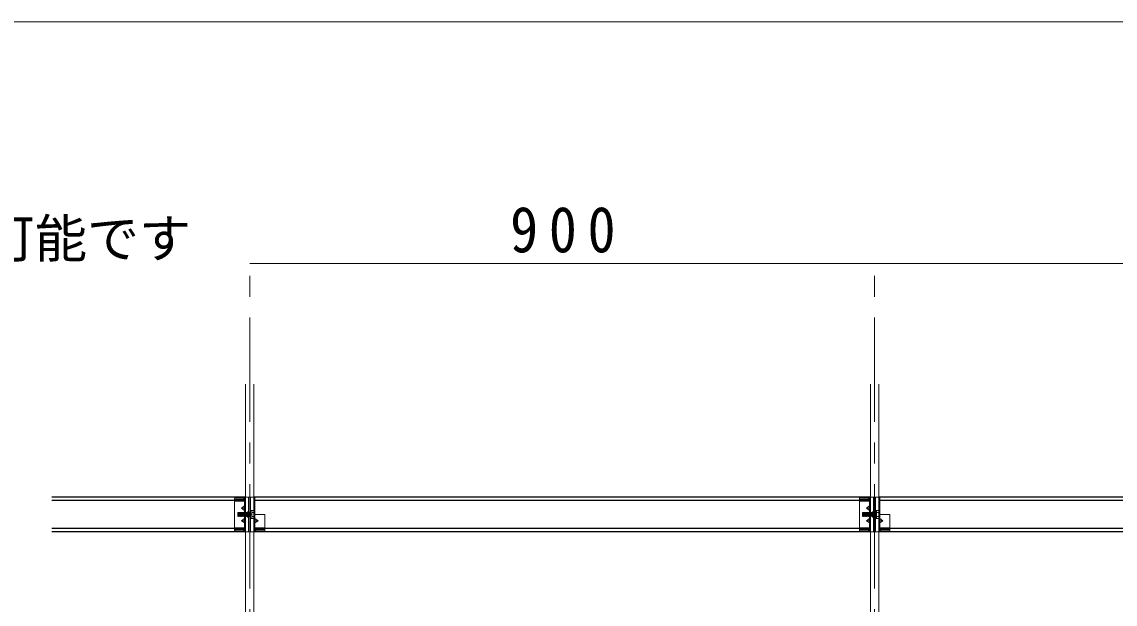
# Model space of a CAD drawing. Units: millimetres on the paper, enlarged 20 times, with parts at other scales. Extents: x -7779 to 7778, y -5419 to 5375.
# Drawn here: x 1663 to 2713, y 1714 to 2273 of the extents above; entities that cross this region are included whole.
import ezdxf
from ezdxf.enums import TextEntityAlignment as Align

# ---------------------------------------------------------------- set-up
doc = ezdxf.new("R2010")
doc.units = ezdxf.units.MM
doc.header["$LTSCALE"] = 20
doc.linetypes.add('CHAIN1', pattern=[8, 5, -1, 1, -1])
doc.linetypes.add('DASHED1', pattern=[1.8, 1.2, -0.6])
for name, color, linetype, lineweight in [('4-0_中心線', 4, 'CHAIN1', 9), ('4-2_野縁受け', 3, 'Continuous', 18), ('4-3_野縁', 2, 'Continuous', 25), ('4-5_寸法', 7, 'Continuous', 9), ('4-6_文字', 7, 'Continuous', 18), ('4-A_クリップ', 7, 'Continuous', 18), ('4-B_ビス', 4, 'Continuous', 9), ('F-6_文字', 7, 'Continuous', 18)]:
    doc.layers.add(name, color=color, linetype=linetype, lineweight=lineweight)
doc.styles.add('ＭＳ ゴシック', font='')
doc.styles.get('ＭＳ ゴシック').set_extended_font_data('MS Gothic')

msp = doc.modelspace()

# ---------------------------------------------------------------- linework, layer by layer
at = {"layer": '4-0_中心線'}
for p, q in [((1881.85, 288.95), (1881.85, 2040.88)), ((2481.85, 288.95), (2481.85, 2040.88))]:
    msp.add_line(p, q, dxfattribs=at)
at = {"layer": '4-2_野縁受け'}
for p, q in [((1877.85, 288.95), (1877.85, 1925.14)), ((1885.85, 288.95), (1885.85, 1925.14)), ((2477.85, 288.95), (2477.85, 1925.14)), ((2485.85, 288.95), (2485.85, 1925.14))]:
    msp.add_line(p, q, dxfattribs=at)
at = {"layer": '4-3_野縁'}
for p, q in [((1877.85, 1816.64), (1691.85, 1816.64)), ((2477.85, 1816.64), (1885.85, 1816.64)), ((3077.85, 1816.64), (2485.85, 1816.64)), ((1877.85, 1813.31), (1691.85, 1813.31)), ((2477.85, 1813.31), (1885.85, 1813.31)), ((3077.85, 1813.31), (2485.85, 1813.31)), ((1877.85, 1786.64), (1691.85, 1786.64)), ((2477.85, 1786.64), (1885.85, 1786.64)), ((3077.85, 1786.64), (2485.85, 1786.64)), ((1877.85, 1783.31), (1691.85, 1783.31)), ((2477.85, 1783.31), (1885.85, 1783.31)), ((3077.85, 1783.31), (2485.85, 1783.31))]:
    msp.add_line(p, q, dxfattribs=at)
at = {"layer": '4-5_寸法', "color": 4}
msp.add_lwpolyline([(1881.85, 2040.88), (2481.85, 2040.88), (3081.85, 2040.88)], dxfattribs=at)
at = {"layer": '4-A_クリップ'}
for p, q in [((1876.92, 1816.64), (1881.85, 1816.64)), ((1876.92, 1816.64), (1876.92, 1799.97)), ((1880.79, 1816.64), (1880.79, 1799.97)), ((1886.79, 1816.64), (1881.85, 1816.64)), ((1881.85, 1816.64), (1881.85, 1799.97)), ((1881.85, 1816.64), (1881.85, 1799.97)), ((1882.65, 1783.31), (1882.65, 1816.64)), ((1886.79, 1816.64), (1886.79, 1799.97)), ((2476.92, 1816.64), (2481.85, 1816.64)), ((2476.92, 1816.64), (2476.92, 1799.97)), ((2480.79, 1816.64), (2480.79, 1799.97)), ((2486.79, 1816.64), (2481.85, 1816.64)), ((2481.85, 1816.64), (2481.85, 1799.97)), ((2481.85, 1816.64), (2481.85, 1799.97)), ((2482.65, 1783.31), (2482.65, 1816.64)), ((2486.79, 1816.64), (2486.79, 1799.97)), ((1867.32, 1815.43), (1867.32, 1799.97)), ((1876.25, 1813.74), (1867.32, 1813.74)), ((1867.32, 1812.64), (1876.25, 1812.64)), ((1875.72, 1815.96), (1867.85, 1815.96)), ((1875.72, 1814.77), (1867.85, 1814.77)), ((1873.93, 1805.97), (1876.92, 1808.14)), ((1873.93, 1805.97), (1876.92, 1803.81)), ((1873.93, 1805.97), (1876.92, 1805.97)), ((1876.25, 1815.38), (1876.25, 1812.64)), ((1876.25, 1812.64), (1876.92, 1812.64)), ((2467.32, 1815.43), (2467.32, 1799.97)), ((2476.25, 1813.74), (2467.32, 1813.74)), ((2467.32, 1812.64), (2476.25, 1812.64)), ((2475.72, 1815.96), (2467.85, 1815.96)), ((2475.72, 1814.77), (2467.85, 1814.77)), ((2473.93, 1805.97), (2476.92, 1808.14)), ((2473.93, 1805.97), (2476.92, 1803.81)), ((2473.93, 1805.97), (2476.92, 1805.97)), ((2476.25, 1815.38), (2476.25, 1812.64)), ((2476.25, 1812.64), (2476.92, 1812.64)), ((1867.32, 1784.52), (1867.32, 1799.97)), ((1873.93, 1793.97), (1876.92, 1796.14)), ((1876.92, 1783.31), (1876.92, 1799.97)), ((1879.72, 1802.47), (1879.72, 1797.47)), ((1879.72, 1802.47), (1880.79, 1802.47)), ((1879.72, 1797.47), (1880.79, 1797.47)), ((1880.79, 1783.31), (1880.79, 1799.97)), ((1881.85, 1783.31), (1881.85, 1799.97)), ((1881.85, 1783.31), (1881.85, 1799.97)), ((1886.79, 1783.31), (1886.79, 1799.97)), ((1886.79, 1799.97), (1896.39, 1799.97)), ((1889.77, 1793.97), (1886.79, 1796.14)), ((1896.39, 1784.52), (1896.39, 1799.97)), ((2467.32, 1784.52), (2467.32, 1799.97)), ((2473.93, 1793.97), (2476.92, 1796.14)), ((2476.92, 1783.31), (2476.92, 1799.97)), ((2479.72, 1802.47), (2479.72, 1797.47)), ((2479.72, 1802.47), (2480.79, 1802.47)), ((2479.72, 1797.47), (2480.79, 1797.47)), ((2480.79, 1783.31), (2480.79, 1799.97)), ((2481.85, 1783.31), (2481.85, 1799.97)), ((2481.85, 1783.31), (2481.85, 1799.97)), ((2486.79, 1783.31), (2486.79, 1799.97)), ((2486.79, 1799.97), (2496.39, 1799.97)), ((2489.77, 1793.97), (2486.79, 1796.14)), ((2496.39, 1784.52), (2496.39, 1799.97)), ((1867.32, 1787.31), (1876.25, 1787.31)), ((1876.25, 1786.21), (1867.32, 1786.21)), ((1875.72, 1785.18), (1867.85, 1785.18)), ((1873.93, 1793.97), (1876.92, 1791.81)), ((1873.93, 1793.97), (1876.92, 1793.97)), ((1876.25, 1784.57), (1876.25, 1787.31)), ((1876.25, 1784.57), (1876.25, 1787.31)), ((1876.25, 1787.31), (1876.92, 1787.31)), ((1889.77, 1793.97), (1886.79, 1793.97)), ((1889.77, 1793.97), (1886.79, 1791.81)), ((1887.45, 1787.31), (1886.79, 1787.31)), ((1887.45, 1784.57), (1887.45, 1787.31)), ((1896.39, 1787.31), (1887.45, 1787.31)), ((1887.45, 1786.21), (1896.39, 1786.21)), ((1887.99, 1785.18), (1895.85, 1785.18)), ((2467.32, 1787.31), (2476.25, 1787.31)), ((2476.25, 1786.21), (2467.32, 1786.21)), ((2475.72, 1785.18), (2467.85, 1785.18)), ((2473.93, 1793.97), (2476.92, 1791.81)), ((2473.93, 1793.97), (2476.92, 1793.97)), ((2476.25, 1784.57), (2476.25, 1787.31)), ((2476.25, 1784.57), (2476.25, 1787.31)), ((2476.25, 1787.31), (2476.92, 1787.31)), ((2489.77, 1793.97), (2486.79, 1793.97)), ((2489.77, 1793.97), (2486.79, 1791.81)), ((2487.45, 1787.31), (2486.79, 1787.31)), ((2487.45, 1784.57), (2487.45, 1787.31)), ((2496.39, 1787.31), (2487.45, 1787.31)), ((2487.45, 1786.21), (2496.39, 1786.21)), ((2487.99, 1785.18), (2495.85, 1785.18)), ((1875.72, 1783.98), (1867.85, 1783.98)), ((1876.92, 1783.31), (1881.85, 1783.31)), ((1886.79, 1783.31), (1881.85, 1783.31)), ((1887.99, 1783.98), (1895.85, 1783.98)), ((2475.72, 1783.98), (2467.85, 1783.98)), ((2476.92, 1783.31), (2481.85, 1783.31)), ((2486.79, 1783.31), (2481.85, 1783.31)), ((2487.99, 1783.98), (2495.85, 1783.98))]:
    msp.add_line(p, q, dxfattribs=at)
at = {"layer": '4-A_クリップ', "linetype": 'DASHED1'}
for p, q in [((1879.72, 1801.74), (1881.85, 1801.74)), ((1879.72, 1798.21), (1881.85, 1798.21)), ((1882.65, 1802.31), (1881.85, 1802.31)), ((1882.65, 1797.64), (1881.85, 1797.64)), ((2479.72, 1801.74), (2481.85, 1801.74)), ((2479.72, 1798.21), (2481.85, 1798.21)), ((2482.65, 1802.31), (2481.85, 1802.31)), ((2482.65, 1797.64), (2481.85, 1797.64))]:
    msp.add_line(p, q, dxfattribs=at)
at = {"layer": '4-A_クリップ'}
for centre, start, end in [((1867.85, 1815.43), 90, 180), ((1867.85, 1814.24), 90, 180), ((1875.72, 1815.43), 0, 90), ((1875.72, 1814.24), 0, 90), ((2467.85, 1815.43), 90, 180), ((2467.85, 1814.24), 90, 180), ((2475.72, 1815.43), 0, 90), ((2475.72, 1814.24), 0, 90), ((1867.85, 1785.71), 180, 270), ((1875.72, 1785.71), 270, 0), ((1887.99, 1785.71), 180, 270), ((1895.85, 1785.71), 270, 0), ((2467.85, 1785.71), 180, 270), ((2475.72, 1785.71), 270, 0), ((2487.99, 1785.71), 180, 270), ((2495.85, 1785.71), 270, 0), ((1867.85, 1784.52), 180, 270), ((1875.72, 1784.52), 270, 0), ((1887.99, 1784.52), 180, 270), ((1895.85, 1784.52), 270, 0), ((2467.85, 1784.52), 180, 270), ((2475.72, 1784.52), 270, 0), ((2487.99, 1784.52), 180, 270), ((2495.85, 1784.52), 270, 0)]:
    msp.add_arc(centre, 0.533, start, end, dxfattribs=at)
at = {"layer": '4-B_ビス'}
for p, q in [((1870.39, 1801.89), (1870.47, 1801.97)), ((1870.39, 1798.14), (1870.39, 1801.89)), ((1870.39, 1798.14), (1870.47, 1798.22)), ((1870.47, 1801.97), (1870.72, 1801.72)), ((1870.47, 1798.22), (1870.72, 1801.72)), ((1870.72, 1798.22), (1870.97, 1801.72)), ((1871.22, 1798.22), (1871.47, 1801.72)), ((1871.22, 1798.22), (1871.47, 1798.22)), ((1871.47, 1798.22), (1871.72, 1801.72)), ((1871.47, 1798.22), (1871.72, 1797.97)), ((1871.72, 1797.97), (1871.97, 1798.22)), ((1871.97, 1798.22), (1872.22, 1801.72)), ((1872.22, 1798.22), (1872.47, 1801.72)), ((1872.72, 1798.22), (1872.97, 1801.72)), ((1872.97, 1798.22), (1873.22, 1801.72)), ((1873.47, 1798.22), (1873.72, 1801.72)), ((1873.72, 1798.22), (1873.97, 1801.72)), ((1874.22, 1798.22), (1874.47, 1801.72)), ((1874.47, 1798.22), (1874.72, 1801.72)), ((1874.97, 1798.22), (1875.22, 1801.72)), ((1875.22, 1798.22), (1875.47, 1801.72)), ((1875.72, 1798.22), (1875.97, 1801.72)), ((1875.97, 1798.22), (1876.22, 1801.72)), ((1876.47, 1798.22), (1876.72, 1801.72)), ((1876.47, 1798.22), (1876.72, 1798.22)), ((1876.72, 1798.22), (1876.97, 1801.72)), ((1876.72, 1801.72), (1876.97, 1801.72)), ((1876.72, 1798.22), (1876.97, 1797.97)), ((1876.97, 1797.97), (1877.22, 1798.22)), ((1877.22, 1798.22), (1877.47, 1801.72)), ((1877.47, 1798.22), (1877.72, 1801.72)), ((1877.97, 1798.22), (1878.22, 1801.72)), ((1878.22, 1798.22), (1878.47, 1801.72)), ((1878.72, 1798.22), (1878.97, 1801.72)), ((1878.97, 1798.22), (1879.22, 1801.72)), ((1879.47, 1798.22), (1879.72, 1801.72)), ((1879.72, 1798.22), (1879.97, 1801.72)), ((1880.22, 1798.22), (1880.47, 1801.72)), ((1880.47, 1798.22), (1880.72, 1801.72)), ((1880.97, 1798.22), (1881.22, 1801.72)), ((1881.22, 1798.22), (1881.47, 1801.72)), ((1881.72, 1801.97), (1881.73, 1801.97)), ((1881.72, 1798.22), (1881.72, 1801.97)), ((1882.65, 1801.72), (1881.72, 1801.72)), ((1882.65, 1798.22), (1881.72, 1798.22)), ((1883.72, 1803.7), (1882.65, 1803.7)), ((1883.72, 1800.14), (1882.65, 1800.14)), ((1883.72, 1799.8), (1882.65, 1799.8)), ((1883.72, 1796.2), (1883.72, 1803.74)), ((1885.99, 1803.74), (1883.72, 1803.74)), ((1885.99, 1801.85), (1883.72, 1801.85)), ((1885.99, 1798.09), (1883.72, 1798.09)), ((1885.99, 1796.2), (1883.72, 1796.2)), ((1885.99, 1803.74), (1886.45, 1802.97)), ((1885.99, 1796.2), (1886.45, 1796.97)), ((1886.45, 1796.97), (1886.45, 1802.97)), ((2470.39, 1801.89), (2470.47, 1801.97)), ((2470.39, 1798.14), (2470.39, 1801.89)), ((2470.39, 1798.14), (2470.47, 1798.22)), ((2470.47, 1801.97), (2470.72, 1801.72)), ((2470.47, 1798.22), (2470.72, 1801.72)), ((2470.72, 1798.22), (2470.97, 1801.72)), ((2471.22, 1798.22), (2471.47, 1801.72)), ((2471.22, 1798.22), (2471.47, 1798.22)), ((2471.47, 1798.22), (2471.72, 1801.72)), ((2471.47, 1798.22), (2471.72, 1797.97)), ((2471.72, 1797.97), (2471.97, 1798.22)), ((2471.97, 1798.22), (2472.22, 1801.72)), ((2472.22, 1798.22), (2472.47, 1801.72)), ((2472.72, 1798.22), (2472.97, 1801.72)), ((2472.97, 1798.22), (2473.22, 1801.72)), ((2473.47, 1798.22), (2473.72, 1801.72)), ((2473.72, 1798.22), (2473.97, 1801.72)), ((2474.22, 1798.22), (2474.47, 1801.72)), ((2474.47, 1798.22), (2474.72, 1801.72)), ((2474.97, 1798.22), (2475.22, 1801.72)), ((2475.22, 1798.22), (2475.47, 1801.72)), ((2475.72, 1798.22), (2475.97, 1801.72)), ((2475.97, 1798.22), (2476.22, 1801.72)), ((2476.47, 1798.22), (2476.72, 1801.72)), ((2476.47, 1798.22), (2476.72, 1798.22)), ((2476.72, 1798.22), (2476.97, 1801.72)), ((2476.72, 1801.72), (2476.97, 1801.72)), ((2476.72, 1798.22), (2476.97, 1797.97)), ((2476.97, 1797.97), (2477.22, 1798.22)), ((2477.22, 1798.22), (2477.47, 1801.72)), ((2477.47, 1798.22), (2477.72, 1801.72)), ((2477.97, 1798.22), (2478.22, 1801.72)), ((2478.22, 1798.22), (2478.47, 1801.72)), ((2478.72, 1798.22), (2478.97, 1801.72)), ((2478.97, 1798.22), (2479.22, 1801.72)), ((2479.47, 1798.22), (2479.72, 1801.72)), ((2479.72, 1798.22), (2479.97, 1801.72)), ((2480.22, 1798.22), (2480.47, 1801.72)), ((2480.47, 1798.22), (2480.72, 1801.72)), ((2480.97, 1798.22), (2481.22, 1801.72)), ((2481.22, 1798.22), (2481.47, 1801.72)), ((2481.72, 1801.97), (2481.73, 1801.97)), ((2481.72, 1798.22), (2481.72, 1801.97)), ((2482.65, 1801.72), (2481.72, 1801.72)), ((2482.65, 1798.22), (2481.72, 1798.22)), ((2483.72, 1803.7), (2482.65, 1803.7)), ((2483.72, 1800.14), (2482.65, 1800.14)), ((2483.72, 1799.8), (2482.65, 1799.8)), ((2483.72, 1796.2), (2483.72, 1803.74)), ((2485.99, 1803.74), (2483.72, 1803.74)), ((2485.99, 1801.85), (2483.72, 1801.85)), ((2485.99, 1798.09), (2483.72, 1798.09)), ((2485.99, 1796.2), (2483.72, 1796.2)), ((2485.99, 1803.74), (2486.45, 1802.97)), ((2485.99, 1796.2), (2486.45, 1796.97)), ((2486.45, 1796.97), (2486.45, 1802.97))]:
    msp.add_line(p, q, dxfattribs=at)
for points in [[(1870.47, 1798.22), (1870.72, 1798.22), (1870.97, 1797.97), (1871.22, 1798.22)], [(1870.72, 1801.72), (1870.97, 1801.72), (1871.22, 1801.97)], [(1871.22, 1801.97), (1871.47, 1801.72), (1871.72, 1801.72)], [(1871.72, 1801.72), (1871.97, 1801.97), (1872.22, 1801.72)], [(1871.97, 1798.22), (1872.22, 1798.22), (1872.47, 1797.97), (1872.72, 1798.22)], [(1872.22, 1801.72), (1872.47, 1801.72), (1872.72, 1801.97), (1872.97, 1801.72)], [(1872.72, 1798.22), (1872.97, 1798.22), (1873.22, 1797.97), (1873.47, 1798.22)], [(1872.97, 1801.72), (1873.22, 1801.72), (1873.47, 1801.97), (1873.72, 1801.72)], [(1873.47, 1798.22), (1873.72, 1798.22), (1873.97, 1797.97), (1874.22, 1798.22)], [(1873.72, 1801.72), (1873.97, 1801.72), (1874.22, 1801.97), (1874.47, 1801.72)], [(1874.22, 1798.22), (1874.47, 1798.22), (1874.72, 1797.97), (1874.97, 1798.22)], [(1874.47, 1801.72), (1874.72, 1801.72), (1874.97, 1801.97), (1875.22, 1801.72)], [(1874.97, 1798.22), (1875.22, 1798.22), (1875.47, 1797.97), (1875.72, 1798.22)], [(1875.22, 1801.72), (1875.47, 1801.72), (1875.72, 1801.97), (1875.97, 1801.72)], [(1875.72, 1798.22), (1875.97, 1798.22), (1876.22, 1797.97), (1876.47, 1798.22)], [(1875.97, 1801.72), (1876.22, 1801.72), (1876.47, 1801.97), (1876.72, 1801.72)], [(1876.97, 1801.72), (1877.22, 1801.97), (1877.47, 1801.72)], [(1877.22, 1798.22), (1877.47, 1798.22), (1877.72, 1797.97), (1877.97, 1798.22)], [(1877.47, 1801.72), (1877.72, 1801.72), (1877.97, 1801.97), (1878.22, 1801.72)], [(1877.97, 1798.22), (1878.22, 1798.22), (1878.47, 1797.97), (1878.72, 1798.22)], [(1878.22, 1801.72), (1878.47, 1801.72), (1878.72, 1801.97), (1878.97, 1801.72)], [(1878.72, 1798.22), (1878.97, 1798.22), (1879.22, 1797.97), (1879.47, 1798.22)], [(1878.97, 1801.72), (1879.22, 1801.72), (1879.47, 1801.97), (1879.72, 1801.72)], [(1879.47, 1798.22), (1879.72, 1798.22), (1879.97, 1797.97), (1880.22, 1798.22)], [(1879.72, 1801.72), (1879.97, 1801.72), (1880.22, 1801.97), (1880.47, 1801.72)], [(1880.22, 1798.22), (1880.47, 1798.22), (1880.72, 1797.97), (1880.97, 1798.22)], [(1880.47, 1801.72), (1880.72, 1801.72), (1880.97, 1801.97), (1881.22, 1801.72)], [(1880.97, 1798.22), (1881.22, 1798.22), (1881.47, 1797.97), (1881.72, 1798.22)], [(1881.22, 1801.72), (1881.47, 1801.72), (1881.72, 1801.97)], [(1882.65, 1803.7), (1882.65, 1796.24), (1883.72, 1796.24)], [(2470.47, 1798.22), (2470.72, 1798.22), (2470.97, 1797.97), (2471.22, 1798.22)], [(2470.72, 1801.72), (2470.97, 1801.72), (2471.22, 1801.97)], [(2471.22, 1801.97), (2471.47, 1801.72), (2471.72, 1801.72)], [(2471.72, 1801.72), (2471.97, 1801.97), (2472.22, 1801.72)], [(2471.97, 1798.22), (2472.22, 1798.22), (2472.47, 1797.97), (2472.72, 1798.22)], [(2472.22, 1801.72), (2472.47, 1801.72), (2472.72, 1801.97), (2472.97, 1801.72)], [(2472.72, 1798.22), (2472.97, 1798.22), (2473.22, 1797.97), (2473.47, 1798.22)], [(2472.97, 1801.72), (2473.22, 1801.72), (2473.47, 1801.97), (2473.72, 1801.72)], [(2473.47, 1798.22), (2473.72, 1798.22), (2473.97, 1797.97), (2474.22, 1798.22)], [(2473.72, 1801.72), (2473.97, 1801.72), (2474.22, 1801.97), (2474.47, 1801.72)], [(2474.22, 1798.22), (2474.47, 1798.22), (2474.72, 1797.97), (2474.97, 1798.22)], [(2474.47, 1801.72), (2474.72, 1801.72), (2474.97, 1801.97), (2475.22, 1801.72)], [(2474.97, 1798.22), (2475.22, 1798.22), (2475.47, 1797.97), (2475.72, 1798.22)], [(2475.22, 1801.72), (2475.47, 1801.72), (2475.72, 1801.97), (2475.97, 1801.72)], [(2475.72, 1798.22), (2475.97, 1798.22), (2476.22, 1797.97), (2476.47, 1798.22)], [(2475.97, 1801.72), (2476.22, 1801.72), (2476.47, 1801.97), (2476.72, 1801.72)], [(2476.97, 1801.72), (2477.22, 1801.97), (2477.47, 1801.72)], [(2477.22, 1798.22), (2477.47, 1798.22), (2477.72, 1797.97), (2477.97, 1798.22)], [(2477.47, 1801.72), (2477.72, 1801.72), (2477.97, 1801.97), (2478.22, 1801.72)], [(2477.97, 1798.22), (2478.22, 1798.22), (2478.47, 1797.97), (2478.72, 1798.22)], [(2478.22, 1801.72), (2478.47, 1801.72), (2478.72, 1801.97), (2478.97, 1801.72)], [(2478.72, 1798.22), (2478.97, 1798.22), (2479.22, 1797.97), (2479.47, 1798.22)], [(2478.97, 1801.72), (2479.22, 1801.72), (2479.47, 1801.97), (2479.72, 1801.72)], [(2479.47, 1798.22), (2479.72, 1798.22), (2479.97, 1797.97), (2480.22, 1798.22)], [(2479.72, 1801.72), (2479.97, 1801.72), (2480.22, 1801.97), (2480.47, 1801.72)], [(2480.22, 1798.22), (2480.47, 1798.22), (2480.72, 1797.97), (2480.97, 1798.22)], [(2480.47, 1801.72), (2480.72, 1801.72), (2480.97, 1801.97), (2481.22, 1801.72)], [(2480.97, 1798.22), (2481.22, 1798.22), (2481.47, 1797.97), (2481.72, 1798.22)], [(2481.22, 1801.72), (2481.47, 1801.72), (2481.72, 1801.97)], [(2482.65, 1803.7), (2482.65, 1796.24), (2483.72, 1796.24)]]:
    msp.add_lwpolyline(points, dxfattribs=at)
for centre, radius, start, end in [((1884.46, 1802.8), 1.8, 328.37726, 31.62274), ((1879.47, 1799.97), 6.78, 343.88179, 16.11821), ((1884.46, 1797.15), 1.8, 328.37726, 31.62274), ((2484.46, 1802.8), 1.8, 328.37726, 31.62274), ((2479.47, 1799.97), 6.78, 343.88179, 16.11821), ((2484.46, 1797.15), 1.8, 328.37726, 31.62274)]:
    msp.add_arc(centre, radius, start, end, dxfattribs=at)
at = {"layer": 'F-6_文字', "color": 3}
msp.add_line((77.51, 2272.82), (7637.51, 2272.82), dxfattribs=at)

# ---------------------------------------------------------------- texts
at = {"layer": '4-5_寸法', "insert": (2131.85, 2050.88), "char_height": 43.99, "attachment_point": 7, "style": 'ＭＳ ゴシック'}
msp.add_mtext('\\T1.38;\\W0.9;900', dxfattribs=at)
at = {"layer": '4-6_文字', "color": 4, "style": 'ＭＳ ゴシック'}
msp.add_text('\u3000補強クリップが重なる箇所については、補強クリップの共有が可能です', height=36.66, dxfattribs=at).set_placement((175.42, 2035.61), align=Align.BOTTOM_LEFT)

doc.saveas('drawing.dxf')
